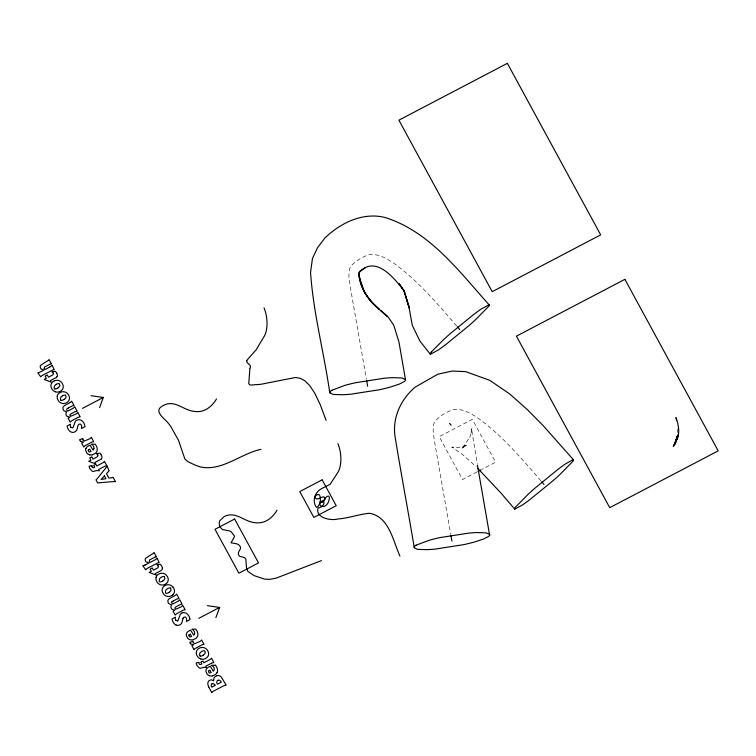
<?xml version="1.0" encoding="UTF-8"?>
<svg xmlns="http://www.w3.org/2000/svg" width="756" height="756" viewBox="0 0 756 756"><rect width="100%" height="100%" fill="white"/><g stroke="black" fill="none" stroke-linecap="round" stroke-linejoin="round"><path stroke-width="0.57" stroke-dasharray="3.78 2.83" d="M471.092 433.094L471.489 428.661L477.244 463.9M471.489 429.767L471.442 428.472M677.357 432.602L677.47 428.699M462.653 447.817L469.939 436.996M469.807 437.431L471.215 432.678M463.012 447.467L462.124 448.289M466.225 445.426L462.719 447.741M476.998 471.952L462.511 479.531L439.208 436.694L472.302 419.353L495.615 462.19L482.167 469.24M466.424 445.312L458.193 447.628L451.682 447.061L461.718 453.789L476.157 466.735M452.05 447.174L453.534 447.495M456.671 325.968C437.053 303.326 417.397 280.051 392.836 262.568C385.569 257.985 377.027 252.882 368.087 254.914C361.765 257.418 355.443 261 350.964 266.216A11.16 10.981 24.2 0 0 349.48 269.202L348.847 275.808L350.028 285.371L366.433 379.276M540.946 480.863C521.338 458.23 501.672 434.955 477.112 417.463C469.854 412.88 461.302 407.786 452.362 409.818C446.049 412.313 439.718 415.904 435.239 421.12A11.16 10.981 24.2 0 0 433.764 424.097L433.122 430.703L434.303 440.275L450.718 534.18"/><path stroke-width="1.13" d="M573.124 459.62L565.488 463.91A40.644 3.213 -40 0 0 557.805 469.495L535.352 487.828A41.287 3.26 -40 0 0 528.274 494.131L515.214 507.418A40.191 3.175 -40 0 0 514.628 509.185L522.509 504.951A40.644 3.213 -40 0 0 530.192 499.357L552.645 481.024A41.287 3.26 -40 0 0 559.714 474.721L572.783 461.434A40.191 3.175 -40 0 0 573.369 459.667L542.978 425.439L527.272 409.544L509.695 393.942L489.737 380.315L465.677 371.64L452.268 371.045L437.941 374.144L415.299 387.034C400.916 399.13 392.175 417.709 395.057 436.618C401.039 473.464 407.985 510.149 414.156 546.966M91.948 466.112L92.015 465.526L89.095 466.235L89.388 467.369A10.197 10.026 24.2 0 0 90.049 468.909L92.223 471.205A3.156 3.1 24.2 0 0 93.347 471.508L96.56 470.544L99.386 470.752L98.677 469.438L104.498 466.433A9.677 9.526 24.2 0 1 106.067 465.913L106.832 465.8L104.422 461.368L103.856 461.992A6.709 6.606 24.2 0 1 102.693 462.87L96.796 465.989L95.842 464.231L93.735 465.346L94.746 467.208L93.243 467.822L92.26 467.416A2.202 2.164 24.2 0 1 91.958 466.112M249.943 368.437C252.381 364.364 245.917 363.787 246.758 360.82M249.886 368.805L248.743 383.679L250.245 385.087L260.858 384.294L295.36 377.518L299.99 378.208L304.744 380.674L309.676 385.522L314.836 393.347L320.279 404.753L326.072 420.355M677.14 436.297L674.796 444.254L677.159 436.306M675.609 442.194L673.294 446.579L676.44 439.312M676.8 439.406L678.359 434.549L676.8 439.406C680.324 432.404 678.397 424.579 675.958 417.614L676.648 420.459M99.594 407.616L103.326 397.458L91.041 395.69M215.885 617.586L219.627 607.427L207.342 605.66M676.025 441.296L677.111 438.575L675.165 443.082L677.773 436.675L675.59 442.364M674.239 444.849L676.365 440.512M216.518 398.96C212.738 405.235 206.728 410.999 199.074 411.538A23.644 23.266 24.2 0 1 191.032 410.801C183.065 408.816 175.912 401.946 167.246 403.969A15.413 15.167 24.2 0 0 163.683 405.329C153.581 410.045 161.746 416.49 166.367 421.016A59.469 58.514 24.2 0 1 170.743 426.441L178.454 440.19L184.842 458.892L187.639 461.538L195.142 465.091A81.355 80.051 24.2 0 0 200.406 466.906C221.555 471.725 240.994 453.543 260.905 449.357M277.055 510.215C273.275 516.49 267.255 522.254 259.601 522.793A23.644 23.266 24.2 0 1 251.559 522.056C243.593 520.071 236.448 513.201 227.773 515.223A15.413 15.167 24.2 0 0 224.211 516.584L219.901 520.648A6.539 6.435 24.2 0 0 219.268 523.001L219.344 524.636A8.694 8.552 24.2 0 0 220.072 526.998L222.377 529.531L229.465 530.901A12.181 11.983 24.2 0 1 231.383 532.035L234.303 535.806A2.74 2.693 24.2 0 1 234.275 537.119L231.024 542.799L235.787 543.649A6.511 6.407 24.2 0 1 237.044 543.961A6.653 6.549 24.2 0 1 238.716 544.84L240.219 546.475L240.616 548.27L238.395 552.598L238.414 554.564L239.661 556.34L244.538 557.55L245.804 558.958L246.579 568.342L247.76 571.281L253.988 575.581L264.241 579.03L269.495 579.398L276.309 578.085L321.442 560.612M171.981 601.804L171.924 601.88A1.068 1.058 24.2 0 0 171.706 602.645L171.877 603.127A2.863 2.816 24.2 0 0 172.207 603.59L172.689 604.044L177.49 601.521A6.596 6.492 24.2 0 0 178.558 600.831A4.716 4.64 24.2 0 0 179.229 600.245L179.701 599.735L182.12 604.167L181.431 604.252A8.023 7.891 24.2 0 0 179.172 605.083L175.212 607.257L174.91 608.722A2.759 2.722 24.2 0 0 175.383 609.317L180.561 607.163A7.456 7.333 24.2 0 0 181.449 606.577A5.963 5.868 24.2 0 0 182.357 605.802L182.772 605.367L185.182 609.799L184.568 609.875A6.709 6.596 24.2 0 0 182.895 610.375L177.112 613.466A8.609 8.477 24.2 0 0 175.836 614.42L175.175 615.044L173.067 611.16L174.778 610.272L171.763 609.138A5.122 5.046 24.2 0 1 171.385 608.561A3.761 3.704 24.2 0 1 170.922 606.69A3.1 3.052 24.2 0 1 171.555 604.885L168.72 603.524A4.678 4.602 24.2 0 1 168.286 602.872A3.884 3.827 24.2 0 1 168.049 602.324L167.87 600.784A2.74 2.693 24.2 0 1 168.115 599.971L169.41 598.563L175.203 595.435A5.349 5.264 24.2 0 0 176.195 594.641L176.639 594.093L179.049 598.535L178.435 598.61A5.755 5.661 24.2 0 0 177.376 598.837A6.53 6.426 24.2 0 0 176.932 599.035L173.332 600.888M430.221 354.101L419.93 341.088L412.341 325.496L409.053 307.626L404.101 290.88L409.317 307.928L404.073 291.032L399.244 283.812L404.129 290.994C391.135 273.748 374.787 256.624 359.383 271.914L360.395 271.054L359.062 273.162L359.61 278.331L359.005 274.003C360.234 288.102 368.229 300.756 379.266 309.336L371.016 301.587L364.685 292.676L359.27 277.036C361.642 294.292 375.146 305.944 387.535 316.67L380.826 310.461L388.31 317.218L393.838 325.42L398.951 342.024L405.481 379.616M166.424 583.471L165.177 584.293A6.502 6.388 24.2 0 1 162.795 585.021A5.377 5.292 24.2 0 1 160.442 584.728A6.379 6.275 24.2 0 1 157.21 582.394L156.209 580.457A5.49 5.396 24.2 0 1 156.114 577.244M172.651 594.925L171.404 595.747A6.502 6.388 24.2 0 1 169.032 596.475A5.377 5.292 24.2 0 1 166.67 596.182A6.379 6.275 24.2 0 1 163.438 593.838L162.446 591.91A5.49 5.396 24.2 0 1 162.351 588.697A5.67 5.575 24.2 0 1 165.441 585.305M215.526 674.465L212.71 675.855M58.061 387.941L59.412 386.609A3.572 3.515 24.2 0 0 59.856 385.541L59.44 383.717A4.12 4.054 24.2 0 0 56.303 384.331M64.288 399.395L65.64 398.062A3.572 3.515 24.2 0 0 66.084 396.995L65.668 395.171A4.12 4.054 24.2 0 0 62.531 395.785M163.041 580.892L164.383 579.559A3.572 3.515 24.2 0 0 164.836 578.491L164.421 576.667M169.268 592.345L170.62 591.012A3.572 3.515 24.2 0 0 171.064 589.945L170.648 588.121M203.421 655.102L204.763 653.779A3.572 3.515 24.2 0 0 205.216 652.712L204.8 650.888A4.12 4.054 24.2 0 0 201.663 651.502L200.331 652.56A3.515 3.459 24.2 0 0 199.679 653.94L199.593 654.734A3.147 3.1 24.2 0 0 199.707 655.641L200.217 656.057M359.95 271.527L365.091 267.945M56.265 384.284L54.971 385.39A3.515 3.459 24.2 0 0 54.319 386.779L54.243 387.573A3.147 3.1 24.2 0 0 54.347 388.48L54.867 388.886M62.502 395.738L61.208 396.843A3.515 3.459 24.2 0 0 60.556 398.223L60.471 399.026A3.147 3.1 24.2 0 0 60.584 399.933L61.094 400.34M70.223 402.485L64.43 405.613L63.135 407.021A2.74 2.693 24.2 0 0 62.89 407.834L63.069 409.374A3.884 3.827 24.2 0 0 63.306 409.922A4.678 4.602 24.2 0 0 63.74 410.565L66.594 411.954A3.1 3.052 24.2 0 0 65.97 413.74A3.761 3.704 24.2 0 0 66.405 415.602A5.122 5.046 24.2 0 0 66.783 416.187L69.798 417.321L68.087 418.21L70.204 422.094L70.856 421.47A8.609 8.477 24.2 0 1 72.132 420.516L77.915 417.425A6.709 6.596 24.2 0 1 79.588 416.934L80.202 416.849L77.792 412.417L77.377 412.852A5.963 5.868 24.2 0 1 76.469 413.636A7.456 7.333 24.2 0 1 75.581 414.212L70.403 416.367A2.759 2.722 24.2 0 1 69.93 415.762L70.176 414.345L74.182 412.133A8.023 7.891 24.2 0 1 76.451 411.302L77.14 411.217L74.721 406.775L74.249 407.295A4.716 4.64 24.2 0 1 73.578 407.881A6.596 6.492 24.2 0 1 72.519 408.58L67.709 411.094L67.227 410.64A2.863 2.816 24.2 0 1 66.897 410.177L66.736 409.695A1.068 1.058 24.2 0 1 66.944 408.93L67.01 408.854A6.36 6.265 24.2 0 1 68.371 407.975M49.442 367.236L45.228 369.438L44.698 369.079A2.211 2.183 24.2 0 1 44.217 368.493M68.352 407.938L71.952 406.085A6.53 6.426 24.2 0 1 72.396 405.887A5.755 5.661 24.2 0 1 73.455 405.66L74.069 405.585L71.659 401.143L71.206 401.682A5.349 5.264 24.2 0 1 70.223 402.475M82.489 408.372L103.326 397.458M478.028 471.404L481.128 469.778M198.79 618.342L219.627 607.427M49.386 364.486L44.604 367.019L44.217 368.493M154.366 557.437L149.584 559.969L149.197 561.443A2.211 2.183 24.2 0 0 149.679 562.039L150.208 562.388L154.422 560.187A9.507 9.355 24.2 0 0 156.662 558.656L157.087 558.155L159.185 562.634A10.272 10.111 24.2 0 0 156.993 563.333L147.382 568.304A5.33 5.245 24.2 0 0 146.088 569.325L145.7 569.816L142.78 565.649L143.29 565.582A7.333 7.22 24.2 0 0 145.048 565.053M145.058 565.053L149.045 563.003L146.059 561.906A3.997 3.931 24.2 0 1 145.691 561.339L145.246 560.083A2.986 2.939 24.2 0 1 145.473 558.344L151.162 554.649A10.386 10.225 24.2 0 0 153.449 553.165L154.016 552.523L156.435 556.955L155.774 557.021A4.631 4.555 24.2 0 0 154.555 557.342M211.567 663.21L205.736 666.216L206.445 667.52L203.619 667.321L200.406 668.276A3.156 3.1 24.2 0 1 199.282 667.973L197.108 665.677A10.197 10.026 24.2 0 1 196.447 664.146L196.154 663.012L199.074 662.303L199.017 662.88A2.202 2.164 24.2 0 0 199.3 664.203L200.302 664.6L201.805 663.985L200.794 662.114L202.901 661.009L203.855 662.766L209.762 659.657A6.709 6.606 24.2 0 0 210.915 658.769L211.482 658.136L213.901 662.577L213.126 662.7A9.677 9.526 24.2 0 0 211.567 663.22M54.224 380.882L54.819 380.637A6.067 5.972 24.2 0 1 58.458 380.485L58.76 380.58A6.057 5.953 24.2 0 1 61.746 382.63L62.285 383.434A8.297 8.165 24.2 0 1 62.729 384.294L63.117 385.399A5.216 5.131 24.2 0 1 61.453 390.54L60.197 391.334A6.502 6.388 24.2 0 1 57.815 392.071A5.377 5.292 24.2 0 1 55.462 391.778M60.452 392.336L61.047 392.09A6.067 5.972 24.2 0 1 64.685 391.939L64.988 392.033A6.057 5.953 24.2 0 1 67.974 394.084L68.522 394.887A8.297 8.165 24.2 0 1 68.966 395.747L69.344 396.853A5.216 5.131 24.2 0 1 67.69 401.984L66.424 402.787A6.502 6.388 24.2 0 1 64.052 403.524A5.377 5.292 24.2 0 1 61.699 403.231A6.379 6.275 24.2 0 1 58.458 400.888L57.465 398.96A5.49 5.396 24.2 0 1 57.371 395.747M165.432 585.286L166.027 585.04A6.067 5.972 24.2 0 1 172.907 587.025M177.386 620.893L175.713 620.109M216.896 675.732L215.932 676.119A4.309 4.234 24.2 0 0 213.91 678.463A5.131 5.046 24.2 0 0 213.683 680.145L213.712 680.702L212.03 680.003A3.487 3.43 24.2 0 0 209.903 680.23L209.091 680.712A3.317 3.27 24.2 0 0 208.051 682.158L207.815 683.358A7.844 7.721 24.2 0 0 208.779 686.939M92.43 454.791L95.247 453.402A5.216 5.131 24.2 0 0 96.759 451.597A5.679 5.594 24.2 0 0 96.948 447.514A9.28 9.129 24.2 0 0 96.182 445.728A9.025 8.883 24.2 0 0 95.143 444.159L91.306 444.254L92.024 444.717A4.791 4.716 24.2 0 1 93.536 446.39A3.251 3.194 24.2 0 1 93.886 448.79M80.561 441.334L83.434 442.09L81.601 443.054L83.746 446.994L84.048 446.598A4.716 4.64 24.2 0 1 84.908 445.794L91.863 442.118A4.583 4.508 24.2 0 1 92.95 441.816L93.753 441.75L91.334 437.318L91.013 437.686A6.341 6.237 24.2 0 1 89.756 438.726L84.53 441.013A2.826 2.778 24.2 0 1 83.037 439.973M190.833 643.999L193.697 644.755L191.863 645.718L194.008 649.659L194.32 649.262A4.716 4.64 24.2 0 1 195.171 648.459L202.126 644.783A4.583 4.508 24.2 0 1 203.213 644.481L204.016 644.414L201.606 639.982L201.276 640.351A6.341 6.237 24.2 0 1 200.019 641.39L194.793 643.677A2.826 2.778 24.2 0 1 193.3 642.638M175.959 624.919L176.706 625.193A4.13 4.063 24.2 0 0 179.153 625.136L179.389 625.042A4.489 4.423 24.2 0 0 181.26 623.709A4.186 4.12 24.2 0 0 181.931 622.509A9.932 9.771 24.2 0 0 182.357 621.158L182.706 619.551A7.021 6.908 24.2 0 1 183.037 618.238M477.792 468.38L500.973 493.054L514.855 509.242M449.527 423.388L451.143 425.184M215.413 665.223L211.576 665.318L212.294 665.771A4.791 4.716 24.2 0 1 213.816 667.453A3.251 3.194 24.2 0 1 214.156 669.854A2.873 2.826 24.2 0 1 213.315 671.196L210.253 666.225L207.73 667.567A4.98 4.905 24.2 0 0 206.199 669.523A3.941 3.884 24.2 0 0 206.01 671.772L207.21 674.172A5.122 5.037 24.2 0 0 209.478 675.732M457.437 326.857L459.724 329.521M541.712 481.761L543.999 484.426M489.217 304.951C459.053 271.328 429.786 231.516 384.899 217.435L384.728 217.388C362.606 212.105 340.635 222.878 324.938 237.97L317.501 247.722L312.445 258.524L310.546 272.415C313.324 312.918 323.993 352.608 329.777 392.799M172.954 587.043L173.502 587.837A8.297 8.165 24.2 0 1 173.946 588.697L174.324 589.803A5.216 5.131 24.2 0 1 172.67 594.944M70.733 427.159L72.406 427.943A2.334 2.296 24.2 0 0 73.483 426.327L75.288 421.508A5.008 4.923 24.2 0 1 76.828 420.194A4.734 4.659 24.2 0 1 82.054 420.875A7.258 7.135 24.2 0 1 83.869 423.095A9.771 9.611 24.2 0 1 84.785 425.571L85.003 426.649L81.421 428.52L81.582 427.272A5.075 4.99 24.2 0 0 81.553 425.94A2.684 2.646 24.2 0 0 81.223 424.966L80.542 424.21A1.191 1.172 24.2 0 0 80.004 424.04L79.04 424.277A2.457 2.419 24.2 0 0 78.057 425.288A7.021 6.908 24.2 0 0 77.745 426.601L77.377 428.208A9.932 9.771 24.2 0 1 76.951 429.559A4.186 4.12 24.2 0 1 76.271 430.75A4.489 4.423 24.2 0 1 74.409 432.082L74.173 432.177A4.13 4.063 24.2 0 1 71.725 432.243L70.979 431.969A5.887 5.793 24.2 0 1 68.768 430.07L68.144 429.143A9.516 9.365 24.2 0 1 67.378 427.235L67.086 426.006L70.506 424.21L70.412 424.966A4.082 4.016 24.2 0 0 70.686 427.178M214.817 684.813L215.167 685.399L211.841 687.138L211.519 686.533A2.873 2.826 24.2 0 1 211.245 685.238L211.255 685.125A1.625 1.606 24.2 0 1 212.115 683.84M208.722 686.977L211.784 692.657L212.256 692.175A9.053 8.902 24.2 0 1 213.816 690.965L223.36 685.975A9.573 9.422 24.2 0 1 225.222 685.276L226.167 685.125L221.234 676.932A5.084 4.999 24.2 0 0 219.505 675.826A4.12 4.054 24.2 0 0 216.896 675.732M158.306 566.244L158.08 567.69L153.468 570.147L152.239 567.898L150.132 569.003L151.351 571.252L149.149 572.405L156.105 574.995L155.339 573.596L160.943 570.629A3.723 3.667 24.2 0 0 161.784 569.939A2.429 2.391 24.2 0 0 162.342 568.106M97.864 455.14L97.628 456.586L93.016 459.043L91.797 456.785L89.68 457.9L90.9 460.149L88.698 461.302L95.653 463.891L94.897 462.492L100.491 459.516A3.723 3.667 24.2 0 0 101.332 458.835M53.326 373.294L53.1 374.74L48.488 377.197L47.259 374.948L45.152 376.053L46.371 378.302L44.169 379.455L51.124 382.045L50.368 380.646L55.963 377.679A3.723 3.667 24.2 0 0 56.804 376.989M337.913 443.64C340.871 451.001 341.731 459.298 340.011 467.066A23.323 22.945 24.2 0 1 338.168 471.961L330.174 484.246L321.81 488.527A14.685 14.449 24.2 0 0 319.873 489.746C314.298 493.299 312.247 502.381 316.566 507.37C322.056 505.395 321.735 488.603 315.006 496.607C316.188 503.364 323.71 493.11 325.089 498.525C324.853 500.67 321.962 503.638 320.157 501.984C321.971 500.945 324.711 500.538 325.231 498.128C331.544 491.324 329.625 503.08 326.034 505.254A4.706 4.631 24.2 0 1 323.455 506.529L321.158 506.17A2.674 2.627 24.2 0 1 320.279 505.377L319.911 504.677A3.251 3.204 24.2 0 1 319.741 503.477C325.912 497.117 325.288 507.427 318.134 507.871C314.883 517.917 330.844 520.969 338.017 518.985C348.61 518.125 358.703 514.363 369.23 513.286C388.905 516.216 393.139 540.994 399.943 556.114M264.042 307.881C267.01 315.243 267.87 323.53 266.15 331.298A23.323 22.945 24.2 0 1 264.307 336.193L256.18 349.763L248.308 358.627A17.019 16.745 24.2 0 0 246.73 360.801M189.775 618.521L189.983 619.599L186.401 621.47L186.562 620.222A5.075 4.99 24.2 0 0 186.534 618.89A2.684 2.646 24.2 0 0 186.203 617.917L185.522 617.161A1.191 1.172 24.2 0 0 184.974 616.99L184.02 617.227A2.457 2.419 24.2 0 0 183.037 618.238M489.652 535.257L477.433 465.044M450.916 535.333L451.908 541.107M366.632 380.438L367.633 386.212M217.804 680.324A2.126 2.088 24.2 0 1 219.571 680.277A2.882 2.835 24.2 0 1 220.856 681.477L221.31 682.177L217.473 684.189L217.057 683.405A2.797 2.759 24.2 0 1 216.811 681.704A2.06 2.022 24.2 0 1 217.822 680.353M212.067 683.689A2.23 2.192 24.2 0 1 214.732 684.851M215.422 665.214A9.025 8.883 24.2 0 1 216.452 666.792A9.28 9.129 24.2 0 1 217.237 668.569A5.679 5.594 24.2 0 1 217.057 672.67M217.038 672.66A5.216 5.131 24.2 0 1 215.517 674.456M212.71 675.845A5.49 5.405 24.2 0 1 210.036 675.911A5.698 5.604 24.2 0 1 209.478 675.732M200.822 658.939A5.377 5.292 24.2 0 0 203.175 659.251A6.502 6.388 24.2 0 0 205.556 658.504L206.804 657.692A5.216 5.131 24.2 0 0 208.495 652.56L208.089 651.455A8.297 8.165 24.2 0 0 207.645 650.604L207.097 649.801A6.057 5.953 24.2 0 0 204.12 647.741L203.808 647.656A6.067 5.972 24.2 0 0 200.179 647.798L199.584 648.043A5.67 5.575 24.2 0 0 196.465 651.455A5.49 5.396 24.2 0 0 196.588 654.668L197.59 656.605A6.379 6.275 24.2 0 0 200.812 658.967M203.345 655.017A4.905 4.829 24.2 0 1 200.217 656.142M190.654 643.81A3.421 3.364 24.2 0 1 190.181 643.11A4.158 4.092 24.2 0 1 189.888 642.364L193.092 641.183L193.101 641.759A2.306 2.268 24.2 0 0 193.347 642.6M194.481 633.755A2.873 2.826 24.2 0 1 193.678 635.106L190.616 630.135L188.093 631.477A4.98 4.905 24.2 0 0 186.562 633.433A3.941 3.884 24.2 0 0 186.373 635.683L187.582 638.083A5.122 5.037 24.2 0 0 189.841 639.652A5.698 5.604 24.2 0 0 190.399 639.803A5.49 5.405 24.2 0 0 193.073 639.756L195.889 638.376A5.216 5.131 24.2 0 0 197.401 636.571A5.679 5.594 24.2 0 0 197.59 632.488A9.28 9.129 24.2 0 0 196.825 630.702A9.025 8.883 24.2 0 0 195.785 629.134L191.939 629.228L192.667 629.691A4.791 4.716 24.2 0 1 194.179 631.364A3.251 3.194 24.2 0 1 194.528 633.764M175.95 624.947A5.887 5.793 24.2 0 1 173.748 623.02L173.124 622.093A9.516 9.365 24.2 0 1 172.359 620.185L172.066 618.956L175.486 617.161L175.383 617.917A4.082 4.016 24.2 0 0 175.666 620.128M177.433 620.959A2.334 2.296 24.2 0 0 178.463 619.277L180.268 614.458A5.008 4.923 24.2 0 1 181.809 613.144M181.771 613.069A4.734 4.659 24.2 0 1 187.034 613.825A7.258 7.135 24.2 0 1 188.849 616.045A9.771 9.611 24.2 0 1 189.765 618.521M171.952 601.767A6.36 6.265 24.2 0 1 173.351 600.925M169.193 592.26A4.905 4.829 24.2 0 1 166.074 593.375L165.564 592.884A3.147 3.1 24.2 0 1 165.451 591.976L165.536 591.183A3.515 3.459 24.2 0 1 166.188 589.793L167.482 588.688A4.12 4.054 24.2 0 1 170.667 588.055M156.086 577.234A5.67 5.575 24.2 0 1 159.214 573.851L159.799 573.587A6.067 5.972 24.2 0 1 166.679 575.571L167.265 576.384A8.297 8.165 24.2 0 1 167.709 577.244L168.097 578.349A5.216 5.131 24.2 0 1 166.433 583.49M162.965 580.806A4.905 4.829 24.2 0 1 159.847 581.931L159.336 581.43A3.147 3.1 24.2 0 1 159.223 580.523L159.299 579.729A3.515 3.459 24.2 0 1 159.951 578.34L161.245 577.234A4.12 4.054 24.2 0 1 164.43 576.601M158.335 566.225A4.196 4.13 24.2 0 0 156.861 564.817L160.291 564.26L160.962 565.044A8.269 8.136 24.2 0 1 161.746 566.225A4.876 4.801 24.2 0 1 162.389 568.106M49.575 364.392A4.631 4.555 24.2 0 1 50.794 364.071L51.455 364.005L49.036 359.572L48.441 360.187A10.386 10.225 24.2 0 1 46.163 361.67L40.493 365.394A2.986 2.939 24.2 0 0 40.266 367.132L40.711 368.389A3.997 3.931 24.2 0 0 41.079 368.956L44.065 370.053L40.077 372.103A7.333 7.22 24.2 0 1 38.31 372.642L37.8 372.699L40.72 376.866L41.117 376.384A5.33 5.245 24.2 0 1 42.402 375.354L52.013 370.364A10.272 10.111 24.2 0 1 54.196 369.675L52.107 365.205L51.654 365.677A9.507 9.355 24.2 0 1 49.423 367.199M53.355 373.275A4.196 4.13 24.2 0 0 51.88 371.867L55.311 371.309L55.982 372.094A8.269 8.136 24.2 0 1 56.766 373.266M56.747 373.284A4.876 4.801 24.2 0 1 57.409 375.156A2.429 2.391 24.2 0 1 56.842 377.017M57.985 387.856A4.905 4.829 24.2 0 1 54.867 388.971M55.453 391.797A6.379 6.275 24.2 0 1 52.23 389.435L51.228 387.507A5.49 5.396 24.2 0 1 51.134 384.294A5.67 5.575 24.2 0 1 54.234 380.901M64.213 399.31A4.905 4.829 24.2 0 1 61.094 400.425M57.333 395.738A5.67 5.575 24.2 0 1 60.461 392.355M80.391 441.145A3.421 3.364 24.2 0 1 79.919 440.446A4.158 4.092 24.2 0 1 79.626 439.699L82.829 438.518L82.839 439.085A2.306 2.268 24.2 0 0 83.084 439.935M93.848 448.78A2.873 2.826 24.2 0 1 93.035 450.132L89.973 445.161L87.46 446.503A4.98 4.905 24.2 0 0 85.929 448.459M92.43 454.781A5.49 5.405 24.2 0 1 89.756 454.847M89.756 454.828A5.698 5.604 24.2 0 1 89.208 454.668A5.122 5.037 24.2 0 1 86.931 453.118L85.74 450.708A3.941 3.884 24.2 0 1 85.938 448.459M97.883 455.121A4.196 4.13 24.2 0 0 96.409 453.704L99.839 453.156L100.51 453.94A8.269 8.136 24.2 0 1 101.295 455.112M101.276 455.121A4.876 4.801 24.2 0 1 101.937 456.993A2.429 2.391 24.2 0 1 101.37 458.864M359.091 273.152C358.892 274.844 359.497 271.527 359.062 273.162M107.021 466.14L106.776 466.669A8.543 8.411 24.2 0 1 106.209 467.454L97.014 478.926A3.506 3.449 24.2 0 1 96.777 479.172L96.012 479.852L97.732 483.018L98.261 482.895A5.15 5.065 24.2 0 1 99.017 482.782L113.23 481.591A11.038 10.858 24.2 0 1 115.47 481.685L113.079 477.282L112.578 477.508A3.345 3.289 24.2 0 1 111.784 477.735L108.902 478.142L106.501 473.738L108.514 471.394A4.716 4.64 24.2 0 1 109.157 470.818L107.021 466.14M88.339 450.075L88.282 450.189A0.992 0.973 24.2 0 0 88.216 450.548L88.773 451.682A1.106 1.087 24.2 0 0 89.255 451.927L90.966 451.53L89.633 449.083L88.339 450.075M188.981 635.049L188.924 635.163A0.992 0.973 24.2 0 0 188.858 635.522L189.416 636.656A1.106 1.087 24.2 0 0 189.898 636.892L191.608 636.505L190.266 634.057L188.981 635.049M208.609 671.13L208.561 671.252A0.992 0.973 24.2 0 0 208.486 671.611L209.053 672.745A1.106 1.087 24.2 0 0 209.535 672.982L211.236 672.594L209.903 670.147L208.609 671.13M431.411 351.871L430.929 352.523A40.191 3.175 -40 0 0 430.353 354.28L438.234 350.047A40.644 3.213 -40 0 0 445.908 344.462L468.361 326.12A41.287 3.26 -40 0 0 475.439 319.826L488.508 306.53A40.191 3.175 -40 0 0 489.085 304.762L481.203 309.006A40.644 3.213 -40 0 0 473.53 314.59L451.077 332.923A41.287 3.26 -40 0 0 443.999 339.227L431.411 351.871M104.422 475.883L101.134 479.436L105.953 478.699L104.422 475.883M331.865 390.266L331.137 390.757A40.191 5.991 -9.7 0 0 329.796 392.855L333.339 394.452L342.336 394.755A41.287 6.152 -9.7 0 0 350.586 394.235L379.446 389.746A40.644 6.057 -9.7 0 0 390.427 387.025L399.007 384.237L404.12 381.667A40.191 5.991 -9.7 0 0 405.462 379.559L401.927 377.962L392.922 377.669A41.287 6.152 -9.7 0 0 384.672 378.18L355.821 382.678A40.644 6.057 -9.7 0 0 344.83 385.39L331.865 390.266M416.14 545.17L415.413 545.652A40.191 5.991 -9.7 0 0 414.071 547.76L417.614 549.357L426.62 549.65A41.287 6.152 -9.7 0 0 434.861 549.139L463.721 544.651A40.644 6.057 -9.7 0 0 474.702 541.929L483.282 539.132L488.395 536.571A40.191 5.991 -9.7 0 0 489.746 534.464L486.202 532.867L477.197 532.564A41.287 6.152 -9.7 0 0 468.956 533.084L440.096 537.573A40.644 6.057 -9.7 0 0 429.106 540.294L416.14 545.17M507.361 63.343L398.903 120.166L492.222 291.684L600.689 234.87L507.361 63.343M624.881 279.333L516.424 336.155L609.742 507.673L718.2 450.86L624.881 279.333M234.634 519.022L214.997 529.304L238.887 573.209L258.524 562.918L234.634 519.022M322.15 479.843L299.782 491.561L313.853 517.425L336.222 505.707L322.15 479.843"/></g></svg>
